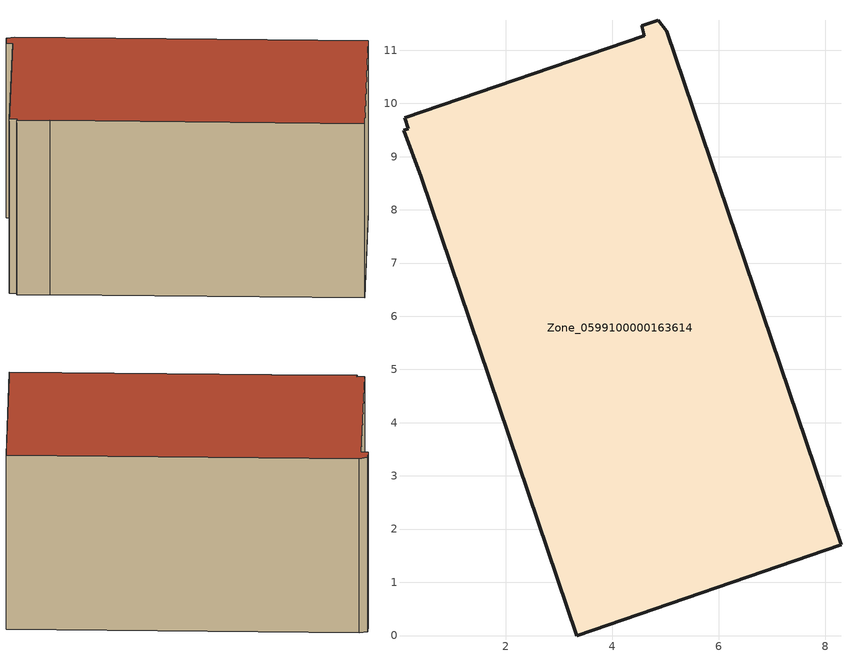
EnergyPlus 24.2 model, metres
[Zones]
Zone_0599100000163614
 floor ground (C_G): 0.17,9.52 0.1,9.73 4.6,11.27 4.55,11.46 4.86,11.56 5.02,11.36 8.3,1.7 3.33,0 0.41,8.61 0.08,9.5 z0
 wall outside (C_F): 3.33,0 8.3,1.7 5.02,11.36 4.86,11.56 4.55,11.46 4.6,11.27 0.1,9.73 0.17,9.52 0.08,9.5 0.41,8.61 3.33,0 z0:5.65
 roof outside (C_R): 0.1,9.73 0.17,9.52 0.08,9.5 0.41,8.61 3.33,0 8.3,1.7 5.02,11.36 4.86,11.56 4.55,11.46 4.6,11.27 z5.65
[BUILDING]
Pand.0599100000163614: North Axis=0; Terrain=City; Loads Convergence Tolerance Value=0.04; Temperature Convergence Tolerance Value=0.4; Solar Distribution=FullExterior; Maximum Number of Warmup Days=25; Minimum Number of Warmup Days=1
[Site:Location]
Rotterdam.The.Hague.AP_ZH_NLD Design_Conditions: Latitude=51.96; Longitude=4.45; Time Zone=1; Elevation=-4.5
[SITE:GROUNDTEMPERATURE:BUILDINGSURFACE]
18, 18, 18, 18, 18, 18, 18, 18, 18, 18, 18, 18
[MATERIAL] Thermal Absorptance=0.9; Solar Absorptance=0.7; Visible Absorptance=0.7
Name | Roughness | Thickness | Conductivity | Density | Specific Heat
G.TI.1946-1964 | MediumSmooth | 0.15 | 1 | 540 | 1210
F.TI.1946-1964 | Rough | 0.3 | 0.857143 | 1920 | 840
R.TI.1946-1964 | MediumRough | 0.2 | 0.277778 | 1500 | 1000
[CONSTRUCTION]
C_G: G.TI.1946-1964
C_F: F.TI.1946-1964
C_R: R.TI.1946-1964
[ZONE]
Zone_0599100000163614: Type=1; Multiplier=1; Ceiling Height=Autocalculate; Volume=Autocalculate; Floor Area=autocalculate; Part of Total Floor Area=Yes
[ZONEINFILTRATION:DESIGNFLOWRATE]
Infil_Zone_0599100000163614: Zone or ZoneList or Space or SpaceList=Zone_0599100000163614; Schedule=AlwaysOn; Design Flow Rate Calculation Method=Flow/Area; Flow Rate per Floor Area=0.003; Constant Term Coefficient=1; Temperature Term Coefficient=0; Velocity Term Coefficient=0; Velocity Squared Term Coefficient=0
[HVACTEMPLATE:ZONE:IDEALLOADSAIRSYSTEM]
Zone_0599100000163614: Maximum Heating Supply Air Temperature=50; Minimum Cooling Supply Air Temperature=13; Maximum Heating Supply Air Humidity Ratio=0.0156; Minimum Cooling Supply Air Humidity Ratio=0.0077; Heating Limit=NoLimit; Cooling Limit=NoLimit; Dehumidification Control Type=ConstantSensibleHeatRatio; Cooling Sensible Heat Ratio=0.7; Dehumidification Setpoint=60; Humidification Control Type=None; Humidification Setpoint=30; Outdoor Air Method=None; Outdoor Air Flow Rate per Person=0.00944; Outdoor Air Flow Rate per Zone Floor Area=0; Outdoor Air Flow Rate per Zone=0; Demand Controlled Ventilation Type=None; Outdoor Air Economizer Type=NoEconomizer; Heat Recovery Type=None; Sensible Heat Recovery Effectiveness=0.7; Latent Heat Recovery Effectiveness=0.65
[ZONECONTROL:THERMOSTAT]
ThermostatControl_Zone_0599100000163614: Zone or ZoneList=Zone_0599100000163614; Control Type Schedule=DualSetpointControlType; Control 1=Thermostat_Zone_0599100000163614; Temperature Difference Between Cutout And Setpoint=0
[THERMOSTATSETPOINT:DUALSETPOINT]
Thermostat_Zone_0599100000163614: Heating Setpoint Temperature Schedule=HeatingSetpoint_Zone_0599100000163614; Cooling Setpoint Temperature Schedule=CoolingSetpoint_Zone_0599100000163614
[SCHEDULE:COMPACT]
HeatingSetpoint_Zone_0599100000163614: Through: 12/31, For: AllDays, Until: 24:00, 21
CoolingSetpoint_Zone_0599100000163614: Through: 12/31, For: AllDays, Until: 24:00, 24
DualSetpointControlType: Through: 12/31, For: AllDays, Until: 24:00, 4
AlwaysOn: Through: 12/31, For: AllDays, Until: 24:00, 1
